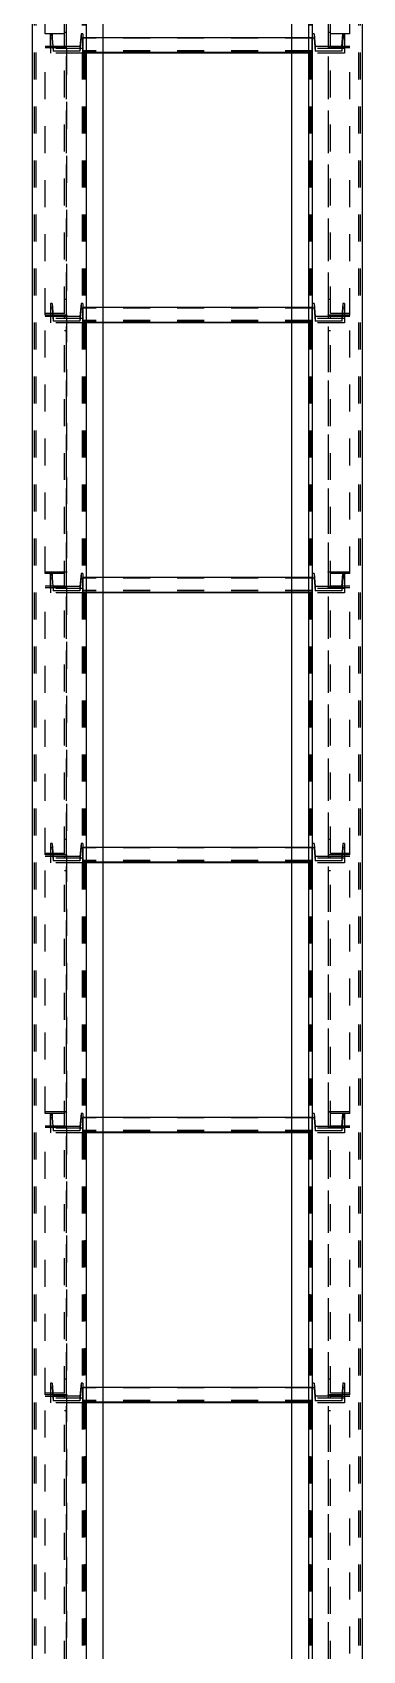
# Model space of a CAD drawing. Header units: millimetres. Extents: x 149919 to 150445, y 136651 to 136866.
# Drawn here: x 150231.97 to 150233.2, y 136764.16 to 136770.15 of the extents above; entities that cross this region are included whole.
import ezdxf

# ---------------------------------------------------------------- set-up
doc = ezdxf.new("R2010")
doc.units = ezdxf.units.MM
doc.header["$LTSCALE"] = 0.25
for name, pattern in [('XKITLINE00', [0]), ('XKITLINE02', [4, 2, -2]), ('XKITLINE03', [6, 3, -1, 1, -1])]:
    doc.linetypes.add(name, pattern=pattern)

# ---------------------------------------------------------------- blocks, each defined once
blk = doc.blocks.new('çatıı')
at = {"color": 116, "linetype": 'XKITLINE02', "true_color": 0x136734}
for p, q in [((9016.78, 10820.27), (9016.78, 12463.6)), ((9017.31, 10820.27), (9017.31, 12463.8)), ((9034.55, 10820.27), (9034.54, 12463.8)), ((9035.08, 10820.27), (9035.08, 12463.6)), ((9035.93, 10837.88), (9035.93, 12463.6)), ((9119.16, 10820.27), (9119.16, 12463.6)), ((9119.69, 10820.27), (9119.69, 12463.8)), ((9136.93, 10820.27), (9136.92, 12463.8)), ((9137.46, 10820.27), (9137.46, 12463.6)), ((9034.61, 10820.27), (9034.61, 12460.57)), ((9035.46, 10820.3), (9035.46, 12460.55)), ((9042.11, 10820.56), (9042.11, 12460.56)), ((9112.11, 10824.41), (9112.11, 12460.56)), ((9118.76, 10820.3), (9118.76, 12460.55)), ((9119.61, 10820.27), (9119.61, 12460.57)), ((9138.31, 10840.75), (9138.31, 12421.84)), ((9015.93, 10887.1), (9015.93, 12350.28)), ((9118.76, 12350.28), (9118.76, 10820.3)), ((9119.61, 12350.28), (9119.61, 10820.27)), ((9020.63, 11977.24), (9020.63, 12073.03)), ((9028.63, 11971.93), (9028.63, 12073.03)), ((9125.61, 11971.93), (9125.61, 12073.03)), ((9133.61, 11977.24), (9133.61, 12073.03)), ((9027.83, 11971.93), (9027.83, 12072.44)), ((9126.41, 11971.93), (9126.41, 12072.44)), ((9027.83, 11977.24), (9020.63, 11977.24)), ((9023.31, 11977.28), (9022.63, 11977.28)), ((9022.63, 11971.78), (9022.63, 11977.28)), ((9022.63, 11977.28), (9022.63, 11975.61)), ((9023.69, 11972.48), (9023.31, 11977.28)), ((9023.31, 11977.28), (9023.31, 11975.61)), ((9028.63, 11977.74), (9027.83, 11977.74)), ((9027.83, 11873.63), (9027.83, 11977.74)), ((9028.63, 11873.05), (9028.63, 11977.74)), ((9033.95, 11977.28), (9033.57, 11972.48)), ((9034.63, 11977.28), (9033.95, 11977.28)), ((9033.95, 11977.28), (9033.95, 11975.61)), ((9034.63, 11977.28), (9034.63, 11971.78)), ((9034.63, 11977.28), (9034.63, 11975.61)), ((9119.61, 11977.28), (9119.61, 11975.61)), ((9119.61, 11977.28), (9119.61, 11971.78)), ((9120.29, 11977.28), (9119.61, 11977.28)), ((9120.29, 11977.28), (9120.29, 11975.61)), ((9120.29, 11977.28), (9120.67, 11972.48)), ((9125.61, 11873.05), (9125.61, 11977.74)), ((9126.41, 11977.74), (9125.61, 11977.74)), ((9126.41, 11873.63), (9126.41, 11977.74)), ((9133.61, 11977.24), (9126.41, 11977.24)), ((9130.55, 11972.48), (9130.93, 11977.28)), ((9130.93, 11977.28), (9130.93, 11975.61)), ((9131.61, 11977.28), (9130.93, 11977.28)), ((9131.61, 11975.61), (9131.61, 11977.28)), ((9131.61, 11977.24), (9131.61, 11971.78)), ((9027.83, 11972.59), (9020.63, 11972.59)), ((9020.63, 11873.05), (9020.63, 11972.59)), ((9028.63, 11972.02), (9020.63, 11972.02)), ((9023.31, 11975.61), (9022.63, 11975.61)), ((9022.63, 11975.61), (9022.63, 11970.11)), ((9034.63, 11971.78), (9022.63, 11971.78)), ((9022.63, 11971.78), (9022.63, 11970.11)), ((9023.31, 11975.61), (9023.69, 11970.81)), ((9033.57, 11972.48), (9023.69, 11972.48)), ((9023.69, 11972.48), (9023.69, 11970.81)), ((9028.63, 11971.93), (9027.83, 11971.93)), ((9033.95, 11975.61), (9033.57, 11970.81)), ((9033.57, 11972.48), (9033.57, 11970.81)), ((9034.63, 11975.61), (9033.95, 11975.61)), ((9034.63, 11970.11), (9034.63, 11975.79)), ((9042.11, 11975.79), (9034.63, 11975.79)), ((9119.61, 11975.78), (9034.63, 11975.78)), ((9119.61, 11975.62), (9034.63, 11975.62)), ((9034.63, 11975.61), (9034.63, 11970.11)), ((9119.61, 11975.61), (9034.63, 11975.61)), ((9034.63, 11971.78), (9034.63, 11970.11)), ((9119.61, 11970.98), (9034.63, 11970.98)), ((9119.61, 11975.79), (9112.11, 11975.79)), ((9119.61, 11970.11), (9119.61, 11975.79)), ((9119.61, 11975.61), (9119.61, 11970.11)), ((9120.29, 11975.61), (9119.61, 11975.61)), ((9119.61, 11971.78), (9119.61, 11970.11)), ((9131.61, 11971.78), (9119.61, 11971.78)), ((9120.29, 11975.61), (9120.67, 11970.81)), ((9120.67, 11972.48), (9120.67, 11970.81)), ((9130.55, 11972.48), (9120.67, 11972.48)), ((9133.61, 11972.02), (9125.61, 11972.02)), ((9126.41, 11971.93), (9125.61, 11971.93)), ((9133.61, 11972.59), (9126.41, 11972.59)), ((9130.93, 11975.61), (9130.55, 11970.81)), ((9130.55, 11972.48), (9130.55, 11970.81)), ((9131.61, 11975.61), (9130.93, 11975.61)), ((9131.61, 11975.61), (9131.61, 11970.11)), ((9131.61, 11971.78), (9131.61, 11970.11)), ((9133.61, 11873.05), (9133.61, 11972.59)), ((9034.63, 11970.11), (9022.63, 11970.11)), ((9033.57, 11970.81), (9023.69, 11970.81)), ((9119.61, 11970.83), (9034.63, 11970.83)), ((9042.11, 11970.29), (9034.63, 11970.29)), ((9042.11, 11970.11), (9034.63, 11970.11)), ((9119.61, 11970.29), (9112.11, 11970.29)), ((9119.61, 11970.11), (9112.11, 11970.11)), ((9131.61, 11970.11), (9119.61, 11970.11)), ((9130.55, 11970.81), (9120.67, 11970.81)), ((9023.31, 11877.29), (9022.63, 11877.29)), ((9022.63, 11877.29), (9022.63, 11871.79)), ((9022.63, 11877.29), (9022.63, 11875.62)), ((9023.31, 11875.62), (9022.63, 11875.62)), ((9022.63, 11875.62), (9022.63, 11870.13)), ((9023.31, 11877.29), (9023.69, 11872.49)), ((9023.31, 11877.29), (9023.31, 11875.62)), ((9023.31, 11875.62), (9023.69, 11870.82)), ((9028.63, 11878.78), (9027.83, 11878.78)), ((9033.95, 11877.29), (9033.57, 11872.49)), ((9033.95, 11875.62), (9033.57, 11870.82)), ((9034.63, 11877.29), (9033.95, 11877.29)), ((9033.95, 11877.29), (9033.95, 11875.62)), ((9034.63, 11875.62), (9033.95, 11875.62)), ((9034.63, 11877.29), (9034.63, 11871.79)), ((9034.63, 11877.29), (9034.63, 11875.62)), ((9034.63, 11870.13), (9034.63, 11875.8)), ((9042.11, 11875.8), (9034.63, 11875.8)), ((9119.61, 11875.79), (9034.63, 11875.79)), ((9119.61, 11875.63), (9034.63, 11875.63)), ((9034.63, 11875.62), (9034.63, 11870.13)), ((9119.61, 11875.62), (9034.63, 11875.62)), ((9119.61, 11875.8), (9112.11, 11875.8)), ((9119.61, 11877.29), (9119.61, 11875.62)), ((9119.61, 11877.29), (9119.61, 11871.79)), ((9120.29, 11877.29), (9119.61, 11877.29)), ((9119.61, 11870.13), (9119.61, 11875.8)), ((9119.61, 11875.62), (9119.61, 11870.13)), ((9120.29, 11875.62), (9119.61, 11875.62)), ((9120.29, 11877.29), (9120.29, 11875.62)), ((9120.29, 11877.29), (9120.67, 11872.49)), ((9120.29, 11875.62), (9120.67, 11870.82)), ((9126.41, 11878.78), (9125.61, 11878.78)), ((9130.93, 11877.29), (9130.55, 11872.49)), ((9130.93, 11875.62), (9130.55, 11870.82)), ((9130.93, 11877.29), (9130.93, 11875.62)), ((9131.61, 11877.29), (9130.93, 11877.29)), ((9131.61, 11875.62), (9130.93, 11875.62)), ((9131.61, 11877.29), (9131.61, 11875.62)), ((9131.61, 11877.29), (9131.61, 11871.79)), ((9131.61, 11875.62), (9131.61, 11870.13)), ((9027.83, 11873.63), (9020.63, 11873.63)), ((9020.63, 11777.27), (9020.63, 11873.05)), ((9028.63, 11873.05), (9020.63, 11873.05)), ((9028.63, 11873.05), (9020.63, 11873.05)), ((9027.83, 11872.46), (9020.63, 11872.46)), ((9034.63, 11871.79), (9022.63, 11871.79)), ((9022.63, 11871.79), (9022.63, 11870.13)), ((9034.63, 11870.13), (9022.63, 11870.13)), ((9033.57, 11872.49), (9023.69, 11872.49)), ((9023.69, 11872.49), (9023.69, 11870.82)), ((9033.57, 11870.82), (9023.69, 11870.82)), ((9027.83, 11771.95), (9027.83, 11872.46)), ((9028.63, 11771.95), (9028.63, 11873.05)), ((9033.57, 11872.49), (9033.57, 11870.82)), ((9034.63, 11871.79), (9034.63, 11870.13)), ((9119.61, 11870.99), (9034.63, 11870.99)), ((9119.61, 11870.84), (9034.63, 11870.84)), ((9042.11, 11870.3), (9034.63, 11870.3)), ((9042.11, 11870.13), (9034.63, 11870.13)), ((9119.61, 11870.3), (9112.11, 11870.3)), ((9119.61, 11870.13), (9112.11, 11870.13)), ((9119.61, 11871.79), (9119.61, 11870.13)), ((9131.61, 11871.79), (9119.61, 11871.79)), ((9131.61, 11870.13), (9119.61, 11870.13)), ((9120.67, 11872.49), (9120.67, 11870.82)), ((9130.55, 11872.49), (9120.67, 11872.49)), ((9130.55, 11870.82), (9120.67, 11870.82)), ((9125.61, 11771.95), (9125.61, 11873.05)), ((9133.61, 11873.05), (9125.61, 11873.05)), ((9133.61, 11873.05), (9125.61, 11873.05)), ((9133.61, 11873.63), (9126.41, 11873.63)), ((9126.41, 11771.95), (9126.41, 11872.46)), ((9133.61, 11872.46), (9126.41, 11872.46)), ((9130.55, 11872.49), (9130.55, 11870.82)), ((9131.61, 11871.79), (9131.61, 11870.13)), ((9133.61, 11777.27), (9133.61, 11873.05)), ((9028.63, 11867.15), (9027.83, 11867.15)), ((9126.41, 11867.15), (9125.61, 11867.15)), ((9028.63, 11777.86), (9020.63, 11777.86)), ((9027.83, 11777.27), (9020.63, 11777.27)), ((9023.31, 11777.3), (9022.63, 11777.3)), ((9022.63, 11771.8), (9022.63, 11777.3)), ((9022.63, 11777.3), (9022.63, 11775.64)), ((9023.31, 11775.64), (9022.63, 11775.64)), ((9022.63, 11775.64), (9022.63, 11770.14)), ((9023.69, 11772.5), (9023.31, 11777.3)), ((9023.31, 11777.3), (9023.31, 11775.64)), ((9023.31, 11775.64), (9023.69, 11770.84)), ((9028.63, 11777.77), (9027.83, 11777.77)), ((9027.83, 11673.65), (9027.83, 11777.77)), ((9028.63, 11673.08), (9028.63, 11777.77)), ((9033.95, 11777.3), (9033.57, 11772.5)), ((9033.95, 11775.64), (9033.57, 11770.84)), ((9034.63, 11777.3), (9033.95, 11777.3)), ((9033.95, 11777.3), (9033.95, 11775.64)), ((9034.63, 11775.64), (9033.95, 11775.64)), ((9034.63, 11777.3), (9034.63, 11771.8)), ((9034.63, 11777.3), (9034.63, 11775.64)), ((9034.63, 11770.14), (9034.63, 11775.81)), ((9042.11, 11775.81), (9034.63, 11775.81)), ((9119.61, 11775.8), (9034.63, 11775.8)), ((9119.61, 11775.65), (9034.63, 11775.65)), ((9034.63, 11775.64), (9034.63, 11770.14)), ((9119.61, 11775.64), (9034.63, 11775.64)), ((9119.61, 11775.81), (9112.11, 11775.81)), ((9119.61, 11777.3), (9119.61, 11775.64)), ((9119.61, 11777.3), (9119.61, 11771.8)), ((9120.29, 11777.3), (9119.61, 11777.3)), ((9119.61, 11770.14), (9119.61, 11775.81)), ((9119.61, 11775.64), (9119.61, 11770.14)), ((9120.29, 11775.64), (9119.61, 11775.64)), ((9120.29, 11777.3), (9120.29, 11775.64)), ((9120.29, 11777.3), (9120.67, 11772.5)), ((9120.29, 11775.64), (9120.67, 11770.84)), ((9133.61, 11777.86), (9125.61, 11777.86)), ((9125.61, 11673.08), (9125.61, 11777.77)), ((9126.41, 11777.77), (9125.61, 11777.77)), ((9126.41, 11673.65), (9126.41, 11777.77)), ((9133.61, 11777.27), (9126.41, 11777.27)), ((9130.55, 11772.5), (9130.93, 11777.3)), ((9130.93, 11775.64), (9130.55, 11770.84)), ((9130.93, 11777.3), (9130.93, 11775.64)), ((9131.61, 11777.3), (9130.93, 11777.3)), ((9131.61, 11775.64), (9130.93, 11775.64)), ((9131.61, 11775.64), (9131.61, 11777.3)), ((9131.61, 11777.27), (9131.61, 11771.8)), ((9131.61, 11775.64), (9131.61, 11770.14)), ((9027.83, 11772.62), (9020.63, 11772.62)), ((9020.63, 11673.08), (9020.63, 11772.62)), ((9028.63, 11772.04), (9020.63, 11772.04)), ((9034.63, 11771.8), (9022.63, 11771.8)), ((9022.63, 11771.8), (9022.63, 11770.14)), ((9034.63, 11770.14), (9022.63, 11770.14)), ((9033.57, 11772.5), (9023.69, 11772.5)), ((9023.69, 11772.5), (9023.69, 11770.84)), ((9033.57, 11770.84), (9023.69, 11770.84)), ((9028.63, 11771.95), (9027.83, 11771.95)), ((9033.57, 11772.5), (9033.57, 11770.84)), ((9034.63, 11771.8), (9034.63, 11770.14)), ((9119.61, 11771), (9034.63, 11771)), ((9119.61, 11770.85), (9034.63, 11770.85)), ((9042.11, 11770.31), (9034.63, 11770.31)), ((9042.11, 11770.14), (9034.63, 11770.14)), ((9119.61, 11770.31), (9112.11, 11770.31)), ((9119.61, 11770.14), (9112.11, 11770.14)), ((9119.61, 11771.8), (9119.61, 11770.14)), ((9131.61, 11771.8), (9119.61, 11771.8)), ((9131.61, 11770.14), (9119.61, 11770.14)), ((9120.67, 11772.5), (9120.67, 11770.84)), ((9130.55, 11772.5), (9120.67, 11772.5)), ((9130.55, 11770.84), (9120.67, 11770.84)), ((9133.61, 11772.04), (9125.61, 11772.04)), ((9126.41, 11771.95), (9125.61, 11771.95)), ((9133.61, 11772.62), (9126.41, 11772.62)), ((9130.55, 11772.5), (9130.55, 11770.84)), ((9131.61, 11771.8), (9131.61, 11770.14)), ((9133.61, 11673.08), (9133.61, 11772.62)), ((9023.31, 11677.31), (9022.63, 11677.31)), ((9022.63, 11677.31), (9022.63, 11671.81)), ((9022.63, 11677.31), (9022.63, 11675.65)), ((9023.31, 11677.31), (9023.69, 11672.51)), ((9023.31, 11677.31), (9023.31, 11675.65)), ((9028.63, 11678.8), (9027.83, 11678.8)), ((9033.95, 11677.31), (9033.57, 11672.51)), ((9034.63, 11677.31), (9033.95, 11677.31)), ((9033.95, 11677.31), (9033.95, 11675.65)), ((9034.63, 11677.31), (9034.63, 11671.81)), ((9034.63, 11677.31), (9034.63, 11675.65)), ((9119.61, 11677.31), (9119.61, 11675.65)), ((9119.61, 11677.31), (9119.61, 11671.81)), ((9120.29, 11677.31), (9119.61, 11677.31)), ((9120.29, 11677.31), (9120.29, 11675.65)), ((9120.29, 11677.31), (9120.67, 11672.51)), ((9126.41, 11678.8), (9125.61, 11678.8)), ((9130.93, 11677.31), (9130.55, 11672.51)), ((9130.93, 11677.31), (9130.93, 11675.65)), ((9131.61, 11677.31), (9130.93, 11677.31)), ((9131.61, 11677.31), (9131.61, 11675.65)), ((9131.61, 11677.31), (9131.61, 11671.81)), ((9027.83, 11673.65), (9020.63, 11673.65)), ((9020.63, 11577.29), (9020.63, 11673.08)), ((9028.63, 11673.08), (9020.63, 11673.08)), ((9028.63, 11673.08), (9020.63, 11673.08)), ((9027.83, 11672.48), (9020.63, 11672.48)), ((9023.31, 11675.65), (9022.63, 11675.65)), ((9022.63, 11675.65), (9022.63, 11670.15)), ((9034.63, 11671.81), (9022.63, 11671.81)), ((9022.63, 11671.81), (9022.63, 11670.15)), ((9023.31, 11675.65), (9023.69, 11670.85)), ((9033.57, 11672.51), (9023.69, 11672.51)), ((9023.69, 11672.51), (9023.69, 11670.85)), ((9027.83, 11571.97), (9027.83, 11672.48)), ((9028.63, 11571.97), (9028.63, 11673.08)), ((9033.95, 11675.65), (9033.57, 11670.85)), ((9033.57, 11672.51), (9033.57, 11670.85)), ((9034.63, 11675.65), (9033.95, 11675.65)), ((9034.63, 11670.15), (9034.63, 11675.83)), ((9042.11, 11675.83), (9034.63, 11675.83)), ((9119.61, 11675.81), (9034.63, 11675.81)), ((9119.61, 11675.66), (9034.63, 11675.66)), ((9034.63, 11675.65), (9034.63, 11670.15)), ((9119.61, 11675.65), (9034.63, 11675.65)), ((9034.63, 11671.81), (9034.63, 11670.15)), ((9119.61, 11675.83), (9112.11, 11675.83)), ((9119.61, 11670.15), (9119.61, 11675.83)), ((9119.61, 11675.65), (9119.61, 11670.15)), ((9120.29, 11675.65), (9119.61, 11675.65)), ((9119.61, 11671.81), (9119.61, 11670.15)), ((9131.61, 11671.81), (9119.61, 11671.81)), ((9120.29, 11675.65), (9120.67, 11670.85)), ((9120.67, 11672.51), (9120.67, 11670.85)), ((9130.55, 11672.51), (9120.67, 11672.51)), ((9125.61, 11571.97), (9125.61, 11673.08)), ((9133.61, 11673.08), (9125.61, 11673.08)), ((9133.61, 11673.08), (9125.61, 11673.08)), ((9133.61, 11673.65), (9126.41, 11673.65)), ((9126.41, 11571.97), (9126.41, 11672.48)), ((9133.61, 11672.48), (9126.41, 11672.48)), ((9130.93, 11675.65), (9130.55, 11670.85)), ((9130.55, 11672.51), (9130.55, 11670.85)), ((9131.61, 11675.65), (9130.93, 11675.65)), ((9131.61, 11675.65), (9131.61, 11670.15)), ((9131.61, 11671.81), (9131.61, 11670.15)), ((9133.61, 11577.29), (9133.61, 11673.08)), ((9034.63, 11670.15), (9022.63, 11670.15)), ((9033.57, 11670.85), (9023.69, 11670.85)), ((9028.63, 11667.17), (9027.83, 11667.17)), ((9119.61, 11671.01), (9034.63, 11671.01)), ((9119.61, 11670.86), (9034.63, 11670.86)), ((9042.11, 11670.33), (9034.63, 11670.33)), ((9042.11, 11670.15), (9034.63, 11670.15)), ((9119.61, 11670.33), (9112.11, 11670.33)), ((9119.61, 11670.15), (9112.11, 11670.15)), ((9131.61, 11670.15), (9119.61, 11670.15)), ((9130.55, 11670.85), (9120.67, 11670.85)), ((9126.41, 11667.17), (9125.61, 11667.17)), ((9028.63, 11577.88), (9020.63, 11577.88)), ((9027.83, 11577.29), (9020.63, 11577.29)), ((9023.31, 11577.32), (9022.63, 11577.32)), ((9022.63, 11571.83), (9022.63, 11577.32)), ((9022.63, 11577.32), (9022.63, 11575.66)), ((9023.31, 11575.66), (9022.63, 11575.66)), ((9022.63, 11575.66), (9022.63, 11570.16)), ((9023.69, 11572.53), (9023.31, 11577.32)), ((9023.31, 11577.32), (9023.31, 11575.66)), ((9023.31, 11575.66), (9023.69, 11570.86)), ((9028.63, 11577.79), (9027.83, 11577.79)), ((9027.83, 11473.67), (9027.83, 11577.79)), ((9028.63, 11473.1), (9028.63, 11577.79)), ((9033.95, 11577.32), (9033.57, 11572.53)), ((9033.95, 11575.66), (9033.57, 11570.86)), ((9034.63, 11577.32), (9033.95, 11577.32)), ((9033.95, 11577.32), (9033.95, 11575.66)), ((9034.63, 11575.66), (9033.95, 11575.66)), ((9034.63, 11577.32), (9034.63, 11571.83)), ((9034.63, 11577.32), (9034.63, 11575.66)), ((9034.63, 11570.16), (9034.63, 11575.84)), ((9042.11, 11575.84), (9034.63, 11575.84)), ((9119.61, 11575.83), (9034.63, 11575.83)), ((9119.61, 11575.67), (9034.63, 11575.67)), ((9119.61, 11575.66), (9034.63, 11575.66)), ((9034.63, 11575.66), (9034.63, 11570.16)), ((9119.61, 11575.84), (9112.11, 11575.84)), ((9119.61, 11577.32), (9119.61, 11575.66)), ((9119.61, 11577.32), (9119.61, 11571.83)), ((9120.29, 11577.32), (9119.61, 11577.32)), ((9119.61, 11570.16), (9119.61, 11575.84)), ((9119.61, 11575.66), (9119.61, 11570.16)), ((9120.29, 11575.66), (9119.61, 11575.66)), ((9120.29, 11577.32), (9120.29, 11575.66)), ((9120.29, 11577.32), (9120.67, 11572.53)), ((9120.29, 11575.66), (9120.67, 11570.86)), ((9133.61, 11577.88), (9125.61, 11577.88)), ((9125.61, 11473.1), (9125.61, 11577.79)), ((9126.41, 11577.79), (9125.61, 11577.79)), ((9126.41, 11473.67), (9126.41, 11577.79)), ((9133.61, 11577.29), (9126.41, 11577.29)), ((9130.55, 11572.53), (9130.93, 11577.32)), ((9130.93, 11575.66), (9130.55, 11570.86)), ((9130.93, 11577.32), (9130.93, 11575.66)), ((9131.61, 11577.32), (9130.93, 11577.32)), ((9131.61, 11575.66), (9130.93, 11575.66)), ((9131.61, 11575.66), (9131.61, 11577.32)), ((9131.61, 11577.29), (9131.61, 11571.83)), ((9131.61, 11575.66), (9131.61, 11570.16)), ((9027.83, 11572.64), (9020.63, 11572.64)), ((9020.63, 11473.1), (9020.63, 11572.64)), ((9028.63, 11572.07), (9020.63, 11572.07)), ((9034.63, 11571.83), (9022.63, 11571.83)), ((9022.63, 11571.83), (9022.63, 11570.16)), ((9034.63, 11570.16), (9022.63, 11570.16)), ((9033.57, 11572.53), (9023.69, 11572.53)), ((9023.69, 11572.53), (9023.69, 11570.86)), ((9033.57, 11570.86), (9023.69, 11570.86)), ((9028.63, 11571.97), (9027.83, 11571.97)), ((9033.57, 11572.53), (9033.57, 11570.86)), ((9034.63, 11571.83), (9034.63, 11570.16)), ((9119.61, 11571.02), (9034.63, 11571.02)), ((9119.61, 11570.87), (9034.63, 11570.87)), ((9042.11, 11570.34), (9034.63, 11570.34)), ((9042.11, 11570.16), (9034.63, 11570.16)), ((9119.61, 11570.34), (9112.11, 11570.34)), ((9119.61, 11570.16), (9112.11, 11570.16)), ((9119.61, 11571.83), (9119.61, 11570.16)), ((9131.61, 11571.83), (9119.61, 11571.83)), ((9131.61, 11570.16), (9119.61, 11570.16)), ((9120.67, 11572.53), (9120.67, 11570.86)), ((9130.55, 11572.53), (9120.67, 11572.53)), ((9130.55, 11570.86), (9120.67, 11570.86)), ((9133.61, 11572.07), (9125.61, 11572.07)), ((9126.41, 11571.97), (9125.61, 11571.97)), ((9133.61, 11572.64), (9126.41, 11572.64)), ((9130.55, 11572.53), (9130.55, 11570.86)), ((9131.61, 11571.83), (9131.61, 11570.16)), ((9133.61, 11473.1), (9133.61, 11572.64)), ((9027.83, 11473.67), (9020.63, 11473.67)), ((9023.31, 11477.34), (9022.63, 11477.34)), ((9022.63, 11477.34), (9022.63, 11471.84)), ((9022.63, 11477.34), (9022.63, 11475.67)), ((9023.31, 11475.67), (9022.63, 11475.67)), ((9022.63, 11475.67), (9022.63, 11470.17)), ((9023.31, 11477.34), (9023.69, 11472.54)), ((9023.31, 11477.34), (9023.31, 11475.67)), ((9023.31, 11475.67), (9023.69, 11470.87)), ((9028.63, 11478.82), (9027.83, 11478.82)), ((9033.95, 11477.34), (9033.57, 11472.54)), ((9033.95, 11475.67), (9033.57, 11470.87)), ((9034.63, 11477.34), (9033.95, 11477.34)), ((9033.95, 11477.34), (9033.95, 11475.67)), ((9034.63, 11475.67), (9033.95, 11475.67)), ((9034.63, 11477.34), (9034.63, 11471.84)), ((9034.63, 11477.34), (9034.63, 11475.67)), ((9034.63, 11470.17), (9034.63, 11475.85)), ((9042.11, 11475.85), (9034.63, 11475.85)), ((9119.61, 11475.84), (9034.63, 11475.84)), ((9119.61, 11475.68), (9034.63, 11475.68)), ((9034.63, 11475.67), (9034.63, 11470.17)), ((9119.61, 11475.67), (9034.63, 11475.67)), ((9119.61, 11475.85), (9112.11, 11475.85)), ((9119.61, 11477.34), (9119.61, 11475.67)), ((9119.61, 11477.34), (9119.61, 11471.84)), ((9120.29, 11477.34), (9119.61, 11477.34)), ((9119.61, 11470.17), (9119.61, 11475.85)), ((9119.61, 11475.67), (9119.61, 11470.17)), ((9120.29, 11475.67), (9119.61, 11475.67)), ((9120.29, 11477.34), (9120.29, 11475.67)), ((9120.29, 11477.34), (9120.67, 11472.54)), ((9120.29, 11475.67), (9120.67, 11470.87)), ((9126.41, 11478.82), (9125.61, 11478.82)), ((9133.61, 11473.67), (9126.41, 11473.67)), ((9130.93, 11477.34), (9130.55, 11472.54)), ((9130.93, 11475.67), (9130.55, 11470.87)), ((9130.93, 11477.34), (9130.93, 11475.67)), ((9131.61, 11477.34), (9130.93, 11477.34)), ((9131.61, 11475.67), (9130.93, 11475.67)), ((9131.61, 11477.34), (9131.61, 11475.67)), ((9131.61, 11477.34), (9131.61, 11471.84)), ((9131.61, 11475.67), (9131.61, 11470.17)), ((9020.63, 11377.31), (9020.63, 11473.1)), ((9028.63, 11473.1), (9020.63, 11473.1)), ((9028.63, 11473.1), (9020.63, 11473.1)), ((9027.83, 11472.51), (9020.63, 11472.51)), ((9034.63, 11471.84), (9022.63, 11471.84)), ((9022.63, 11471.84), (9022.63, 11470.17)), ((9034.63, 11470.17), (9022.63, 11470.17)), ((9033.57, 11472.54), (9023.69, 11472.54)), ((9023.69, 11472.54), (9023.69, 11470.87)), ((9033.57, 11470.87), (9023.69, 11470.87)), ((9027.83, 11372), (9027.83, 11472.51)), ((9028.63, 11372), (9028.63, 11473.1)), ((9033.57, 11472.54), (9033.57, 11470.87)), ((9034.63, 11471.84), (9034.63, 11470.17)), ((9119.61, 11471.03), (9034.63, 11471.03)), ((9119.61, 11470.88), (9034.63, 11470.88)), ((9042.11, 11470.35), (9034.63, 11470.35)), ((9042.11, 11470.17), (9034.63, 11470.17)), ((9119.61, 11470.35), (9112.11, 11470.35)), ((9119.61, 11470.17), (9112.11, 11470.17)), ((9119.61, 11471.84), (9119.61, 11470.17)), ((9131.61, 11471.84), (9119.61, 11471.84)), ((9131.61, 11470.17), (9119.61, 11470.17)), ((9120.67, 11472.54), (9120.67, 11470.87)), ((9130.55, 11472.54), (9120.67, 11472.54)), ((9130.55, 11470.87), (9120.67, 11470.87)), ((9125.61, 11372), (9125.61, 11473.1)), ((9133.61, 11473.1), (9125.61, 11473.1)), ((9133.61, 11473.1), (9125.61, 11473.1)), ((9126.41, 11372), (9126.41, 11472.51)), ((9133.61, 11472.51), (9126.41, 11472.51)), ((9130.55, 11472.54), (9130.55, 11470.87)), ((9131.61, 11471.84), (9131.61, 11470.17)), ((9133.61, 11377.31), (9133.61, 11473.1)), ((9028.63, 11467.19), (9027.83, 11467.19)), ((9126.41, 11467.19), (9125.61, 11467.19))]:
    blk.add_line(p, q, dxfattribs=at)
at = {"color": 1, "linetype": 'XKITLINE03'}
for p, q in [((9028.63, 10818.82), (9028.63, 12467.2)), ((9125.61, 10818.82), (9125.61, 12467.2)), ((9034.61, 10820.27), (9034.61, 12460.27)), ((9119.61, 12460.27), (9119.61, 10820.27)), ((9028.63, 11972.02), (9028.63, 11873.05)), ((9034.63, 11971.78), (9034.63, 11970.11)), ((9119.61, 11970.11), (9119.61, 11971.78)), ((9125.61, 11873.05), (9125.61, 11972.02)), ((9119.61, 11970.29), (9034.63, 11970.29)), ((9028.63, 11873.05), (9028.63, 11777.86)), ((9034.63, 11871.79), (9034.63, 11870.13)), ((9119.61, 11870.3), (9034.63, 11870.3)), ((9119.61, 11870.13), (9119.61, 11871.79)), ((9125.61, 11777.86), (9125.61, 11873.05)), ((9028.63, 11772.04), (9028.63, 11673.08)), ((9034.63, 11771.8), (9034.63, 11770.14)), ((9119.61, 11770.31), (9034.63, 11770.31)), ((9119.61, 11770.14), (9119.61, 11771.8)), ((9125.61, 11673.08), (9125.61, 11772.04)), ((9028.63, 11673.08), (9028.63, 11577.88)), ((9034.63, 11671.81), (9034.63, 11670.15)), ((9119.61, 11670.15), (9119.61, 11671.81)), ((9125.61, 11577.88), (9125.61, 11673.08)), ((9119.61, 11670.33), (9034.63, 11670.33)), ((9028.63, 11572.07), (9028.63, 11473.1)), ((9034.63, 11571.83), (9034.63, 11570.16)), ((9119.61, 11570.34), (9034.63, 11570.34)), ((9119.61, 11570.16), (9119.61, 11571.83)), ((9125.61, 11473.1), (9125.61, 11572.07)), ((9028.63, 11473.1), (9028.63, 11377.9)), ((9034.63, 11471.84), (9034.63, 11470.17)), ((9119.61, 11470.35), (9034.63, 11470.35)), ((9119.61, 11470.17), (9119.61, 11471.84)), ((9125.61, 11377.9), (9125.61, 11473.1))]:
    blk.add_line(p, q, dxfattribs=at)
at = {"color": 7, "linetype": 'XKITLINE00'}
for p, q in [((9015.93, 10930.57), (9015.93, 12349.97)), ((9035.93, 10930.57), (9035.93, 12349.97)), ((9042.11, 10930.57), (9042.11, 12349.97)), ((9112.11, 10930.57), (9112.11, 12349.97)), ((9118.31, 10930.57), (9118.31, 12349.97)), ((9138.31, 10930.57), (9138.31, 12349.97)), ((9112.11, 11975.79), (9042.11, 11975.79)), ((9112.11, 11970.29), (9042.11, 11970.29)), ((9112.11, 11970.11), (9042.11, 11970.11)), ((9112.11, 11875.8), (9042.11, 11875.8)), ((9112.11, 11870.3), (9042.11, 11870.3)), ((9112.11, 11870.13), (9042.11, 11870.13)), ((9112.11, 11775.81), (9042.11, 11775.81)), ((9112.11, 11770.31), (9042.11, 11770.31)), ((9112.11, 11770.14), (9042.11, 11770.14)), ((9112.11, 11675.83), (9042.11, 11675.83)), ((9112.11, 11670.33), (9042.11, 11670.33)), ((9112.11, 11670.15), (9042.11, 11670.15)), ((9112.11, 11575.84), (9042.11, 11575.84)), ((9112.11, 11570.34), (9042.11, 11570.34)), ((9112.11, 11570.16), (9042.11, 11570.16)), ((9112.11, 11475.85), (9042.11, 11475.85)), ((9112.11, 11470.35), (9042.11, 11470.35)), ((9112.11, 11470.17), (9042.11, 11470.17))]:
    blk.add_line(p, q, dxfattribs=at)
at = {"color": 1, "linetype": 'XKITLINE00'}
for centre in [(9028.63, 11972.02), (9034.63, 11971.78), (9119.61, 11971.78), (9125.61, 11972.02), (9034.63, 11970.29), (9034.63, 11970.11), (9119.61, 11970.29), (9119.61, 11970.11), (9028.63, 11873.05), (9028.63, 11873.05), (9034.63, 11871.79), (9034.63, 11870.3), (9034.63, 11870.13), (9119.61, 11871.79), (9119.61, 11870.3), (9119.61, 11870.13), (9125.61, 11873.05), (9125.61, 11873.05), (9028.63, 11777.86), (9125.61, 11777.86), (9028.63, 11772.04), (9034.63, 11771.8), (9034.63, 11770.31), (9034.63, 11770.14), (9119.61, 11771.8), (9119.61, 11770.31), (9119.61, 11770.14), (9125.61, 11772.04), (9028.63, 11673.08), (9028.63, 11673.08), (9034.63, 11671.81), (9119.61, 11671.81), (9125.61, 11673.08), (9125.61, 11673.08), (9034.63, 11670.33), (9034.63, 11670.15), (9119.61, 11670.33), (9119.61, 11670.15), (9028.63, 11577.88), (9125.61, 11577.88), (9028.63, 11572.07), (9034.63, 11571.83), (9034.63, 11570.34), (9034.63, 11570.16), (9119.61, 11571.83), (9119.61, 11570.34), (9119.61, 11570.16), (9125.61, 11572.07), (9028.63, 11473.1), (9028.63, 11473.1), (9034.63, 11471.84), (9034.63, 11470.35), (9034.63, 11470.17), (9119.61, 11471.84), (9119.61, 11470.35), (9119.61, 11470.17), (9125.61, 11473.1), (9125.61, 11473.1)]:
    blk.add_circle(centre, 0.05, dxfattribs=at)

msp = doc.modelspace()

# ---------------------------------------------------------------- block references
at = {"xscale": 0.009999943142843078, "yscale": 0.009999943142843078, "zscale": 0.009999943142843078}
msp.add_blockref('çatıı', (150141.8141, 136650.3731), dxfattribs=at)

doc.saveas('drawing.dxf')
